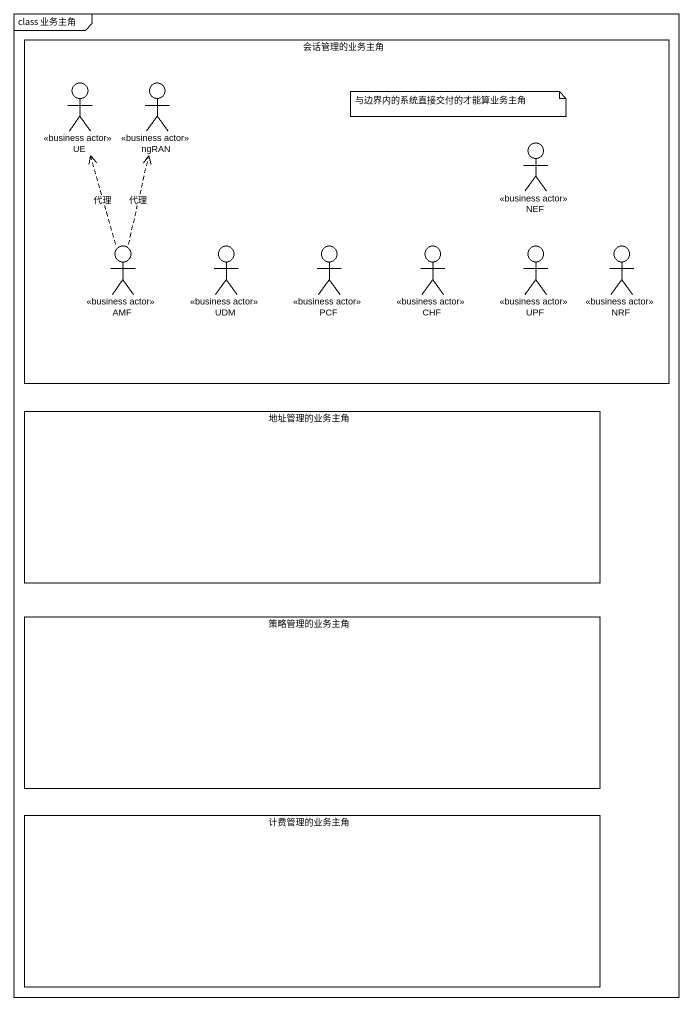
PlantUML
@startuml
mainframe class 业务主角
rectangle 会话管理的业务主角 {
  actor UE <<business actor>>
  actor ngRAN <<business actor>>
  actor NEF <<business actor>>
  actor AMF <<business actor>>
  actor UDM <<business actor>>
  actor PCF <<business actor>>
  actor CHF <<business actor>>
  actor UPF <<business actor>>
  actor NRF <<business actor>>
}
rectangle 地址管理的业务主角
rectangle 策略管理的业务主角
rectangle 计费管理的业务主角
AMF .up.> UE : 代理
AMF .up.> ngRAN : 代理
note as N1
  与边界内的系统直接交付的才能算业务主角
end note
@enduml
